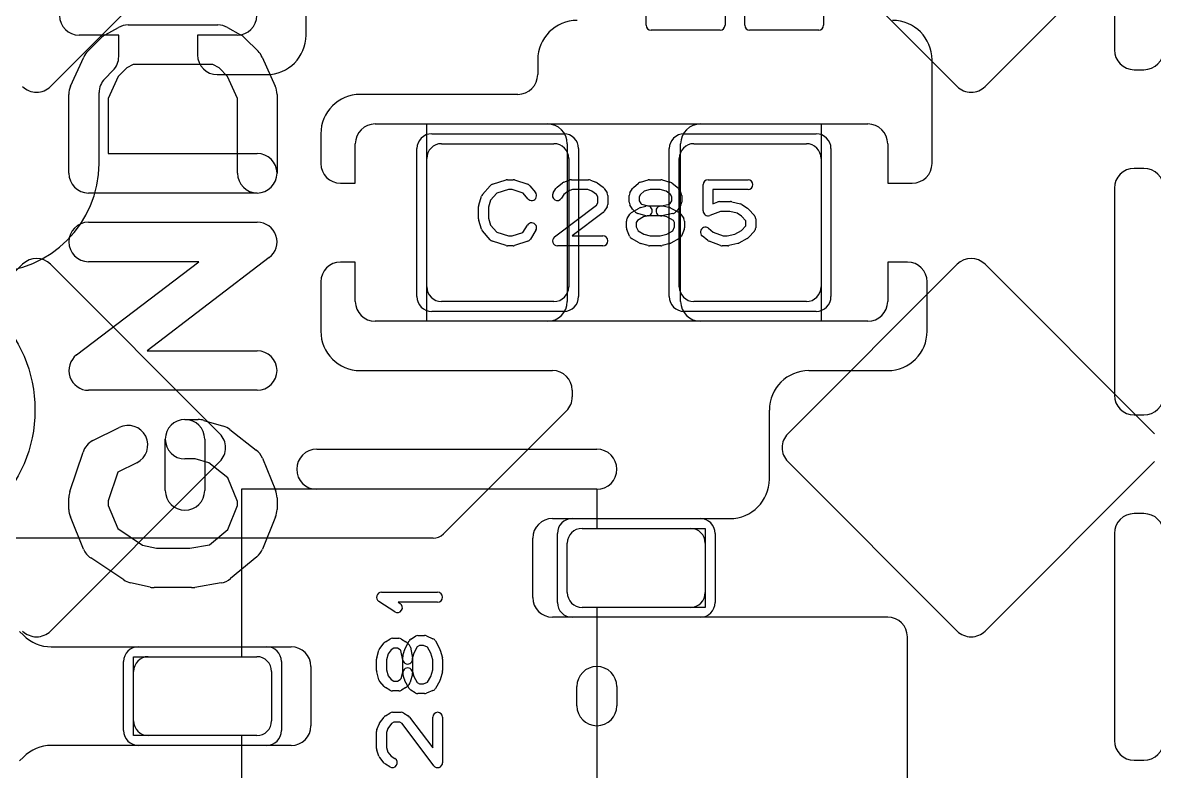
# Model space of a CAD drawing. Extents: x -1 to 20.9, y -0.5 to 20.
# Drawn here: x 5.19 to 10.93, y 4.07 to 7.86 of the extents above; entities that cross this region are included whole.
import ezdxf

# ---------------------------------------------------------------- set-up
doc = ezdxf.new("R2010")
doc.units = 0
for name, color, linetype in [('L1', 3, 'CONTINUOUS'), ('L4', 3, 'CONTINUOUS'), ('MetalMask-A', 176, 'CONTINUOUS'), ('PartsArea-A', 111, 'CONTINUOUS'), ('PartsSilk-A', 221, 'CONTINUOUS'), ('Resist-A', 2, 'CONTINUOUS'), ('Silk-A', 140, 'CONTINUOUS')]:
    doc.layers.add(name, color=color, linetype=linetype)

msp = doc.modelspace()

# ---------------------------------------------------------------- linework, layer by layer
at = {"layer": 'L1'}
for p, q in [((6.625, 7.8), (6.625, 8.72503)), ((10.725, 8.1), (10.725, 7.725)), ((5.675, 7.8), (5.475, 7.8)), ((5.675, 7.69142), (5.675, 7.8)), ((6.275, 7.8), (6.075, 7.8)), ((6.075, 7.8), (6.075, 7.7)), ((7.8, 7.675), (7.8, 7.6)), ((9.8, 7.15), (9.8, 7.675)), ((5.60429, 7.57929), (5.64571, 7.62071)), ((6.175, 7.6), (6.425, 7.6)), ((10.825, 7.625), (10.875, 7.625)), ((5.575, 7.15), (5.575, 7.50858)), ((7.7, 7.5), (6.9, 7.5)), ((6.975, 7.35), (7.85, 7.35)), ((8.625, 7.35), (9.475, 7.35)), ((6.7, 7.3), (6.7, 7.15)), ((6.875, 7.05), (6.875, 7.25)), ((7.3125, 7.25), (7.8825, 7.25)), ((7.95, 7.25), (7.95, 6.45)), ((8.525, 6.45), (8.525, 7.25)), ((8.5925, 7.25), (9.1625, 7.25)), ((9.575, 7.25), (9.575, 7.05)), ((7.2375, 6.525), (7.2375, 7.175)), ((7.9575, 7.175), (7.9575, 6.525)), ((8.5175, 6.525), (8.5175, 7.175)), ((9.2375, 7.175), (9.2375, 6.525)), ((10.875, 7.125), (10.825, 7.125)), ((6.8, 7.05), (6.875, 7.05)), ((9.575, 7.05), (9.7, 7.05)), ((10.725, 7.025), (10.725, 5.975)), ((6.875, 6.65), (6.8, 6.65)), ((6.875, 6.45), (6.875, 6.65)), ((9.675, 6.65), (9.575, 6.65)), ((9.575, 6.65), (9.575, 6.45)), ((6.7, 6.55), (6.7, 6.3)), ((9.775, 6.3), (9.775, 6.55)), ((7.8825, 6.45), (7.3125, 6.45)), ((9.1625, 6.45), (8.5925, 6.45)), ((7.85, 6.35), (6.975, 6.35)), ((9.475, 6.35), (8.625, 6.35)), ((6.9, 6.1), (7.875, 6.1)), ((9.175, 6.1), (9.575, 6.1)), ((7.975, 6), (7.975, 5.96642)), ((7.94571, 5.89571), (7.32196, 5.27196)), ((8.975, 5.55), (8.975, 5.9)), ((10.825, 5.875), (10.875, 5.875)), ((7.875, 5.35), (8.775, 5.35)), ((10.875, 5.375), (10.825, 5.375)), ((8.025, 5.3), (8.575, 5.3)), ((7.26895, 5.25), (3.41642, 5.25)), ((7.775, 4.95), (7.775, 5.25)), ((7.95, 4.975), (7.95, 5.225)), ((8.65, 5.225), (8.65, 4.975)), ((10.725, 5.275), (10.725, 4.225)), ((8.575, 4.9), (8.025, 4.9)), ((9.575, 4.85), (7.875, 4.85)), ((5.17196, 4.77804), (5.19142, 4.75858)), ((9.675, 1.65), (9.675, 4.75)), ((5.33284, 4.7), (6.55, 4.7)), ((5.825, 4.65), (6.375, 4.65)), ((6.65, 4.6), (6.65, 4.3)), ((5.75, 4.325), (5.75, 4.575)), ((6.45, 4.575), (6.45, 4.325)), ((6.375, 4.25), (5.825, 4.25)), ((6.55, 4.2), (5.33284, 4.2)), ((5.19142, 4.14142), (5.17196, 4.12196)), ((10.825, 4.125), (10.875, 4.125))]:
    msp.add_line(p, q, dxfattribs=at)
for centre, radius, start, end in [((5.475, 7.9), 0.1, 180, -90), ((6.275, 7.9), 0.1, -90, 0), ((8, 7.675), 0.2, 90, 180), ((9.6, 7.675), 0.2, 0, 90), ((6.425, 7.8), 0.2, -90, 0), ((6.175, 7.7), 0.1, 180, -90), ((10.825, 7.725), 0.1, 180, -90), ((10.875, 7.725), 0.1, -90, 0), ((5.575, 7.69142), 0.1, -45, 0), ((5.675, 7.50858), 0.1, 135, 180), ((7.7, 7.6), 0.1, -90, 0), ((6.9, 7.3), 0.2, 90, 180), ((6.975, 7.25), 0.1, 90, 180), ((7.85, 7.25), 0.1, 0, 90), ((8.625, 7.25), 0.1, 90, 180), ((9.475, 7.25), 0.1, 0, 90), ((7.3125, 7.175), 0.075, 90, 180), ((7.8825, 7.175), 0.075, 0, 90), ((8.5925, 7.175), 0.075, 90, 180), ((9.1625, 7.175), 0.075, 0, 90), ((5.025, 7.15), 0.55, -90, 0), ((6.8, 7.15), 0.1, 180, -90), ((9.7, 7.15), 0.1, -90, 0), ((10.825, 7.025), 0.1, 90, 180), ((10.875, 7.025), 0.1, 0, 90), ((6.8, 6.55), 0.1, 90, 180), ((9.675, 6.55), 0.1, 0, 90), ((7.3125, 6.525), 0.075, 180, -90), ((7.8825, 6.525), 0.075, -90, 0), ((8.5925, 6.525), 0.075, 180, -90), ((9.1625, 6.525), 0.075, -90, 0), ((6.975, 6.45), 0.1, 180, -90), ((7.85, 6.45), 0.1, -90, 0), ((8.625, 6.45), 0.1, 180, -90), ((9.475, 6.45), 0.1, -90, 0), ((6.9, 6.3), 0.2, 180, -90), ((9.575, 6.3), 0.2, -90, 0), ((7.875, 6), 0.1, 0, 90), ((9.175, 5.9), 0.2, 90, 180), ((10.825, 5.975), 0.1, 180, -90), ((10.875, 5.975), 0.1, -90, 0), ((7.875, 5.96642), 0.1, -45, 0), ((8.775, 5.55), 0.2, -90, 0), ((7.875, 5.25), 0.1, 90, 180), ((10.825, 5.275), 0.1, 90, 180), ((10.875, 5.275), 0.1, 0, 90), ((8.025, 5.225), 0.075, 90, 180), ((8.575, 5.225), 0.075, 0, 90), ((7.26895, 5.32497), 0.07497, -90, -45), ((7.875, 4.95), 0.1, 180, -90), ((8.025, 4.975), 0.075, 180, -90), ((8.575, 4.975), 0.075, -90, 0), ((9.575, 4.75), 0.1, 0, 90), ((5.33284, 4.9), 0.2, -135, -90), ((5.825, 4.575), 0.075, 90, 180), ((6.375, 4.575), 0.075, 0, 90), ((6.55, 4.6), 0.1, 0, 90), ((5.825, 4.325), 0.075, 180, -90), ((6.375, 4.325), 0.075, -90, 0), ((6.55, 4.3), 0.1, -90, 0), ((5.33284, 4), 0.2, 90, 135), ((10.825, 4.225), 0.1, 180, -90), ((10.875, 4.225), 0.1, -90, 0)]:
    msp.add_arc(centre, radius, start, end, dxfattribs=at)
at = {"layer": 'L4'}
for p, q in [((5.32904, 7.53991), (6.18762, 8.39849)), ((9.06904, 8.39849), (9.92762, 7.53991)), ((10.06904, 7.53991), (10.92762, 8.39849)), ((5.18763, 6.6385), (4.32904, 5.77991)), ((6.18762, 5.77992), (5.32903, 6.6385)), ((9.92763, 6.6385), (9.06904, 5.77991)), ((10.92762, 5.77992), (10.06903, 6.6385)), ((5.32904, 4.77991), (6.18762, 5.63849)), ((9.06904, 5.63849), (9.92762, 4.77991)), ((10.06904, 4.77991), (10.92762, 5.63849))]:
    msp.add_line(p, q, dxfattribs=at)
for centre, radius, start, end in [((5.25833, 7.61061), 0.09999, -135.004052, -44.995948), ((9.99833, 7.61061), 0.09999, -135.004052, -44.995948), ((5.25833, 6.5678), 0.09998, 45, 135), ((9.99833, 6.5678), 0.09998, 45, 135), ((6.11691, 5.7092), 0.10001, -45, 45.004051), ((9.13974, 5.7092), 0.09999, 134.995948, -134.995948), ((5.25833, 4.85061), 0.09999, -135.004052, -44.995948), ((9.99833, 4.85061), 0.09999, -135.004052, -44.995948)]:
    msp.add_arc(centre, radius, start, end, dxfattribs=at)
at = {"layer": 'MetalMask-A'}
for p, q in [((7.3125, 7.25), (7.8825, 7.25)), ((8.5925, 7.25), (9.1625, 7.25)), ((7.2375, 6.525), (7.2375, 7.175)), ((7.9575, 7.175), (7.9575, 6.525)), ((8.5175, 6.525), (8.5175, 7.175)), ((9.2375, 7.175), (9.2375, 6.525)), ((7.8825, 6.45), (7.3125, 6.45)), ((9.1625, 6.45), (8.5925, 6.45)), ((8.025, 5.3), (8.575, 5.3)), ((7.95, 4.975), (7.95, 5.225)), ((8.65, 5.225), (8.65, 4.975)), ((8.575, 4.9), (8.025, 4.9)), ((5.825, 4.65), (6.375, 4.65)), ((5.75, 4.325), (5.75, 4.575)), ((6.45, 4.575), (6.45, 4.325)), ((6.375, 4.25), (5.825, 4.25))]:
    msp.add_line(p, q, dxfattribs=at)
for centre, start, end in [((7.3125, 7.175), 90, 180), ((7.8825, 7.175), 0, 90), ((8.5925, 7.175), 90, 180), ((9.1625, 7.175), 0, 90), ((7.3125, 6.525), 180, -90), ((7.8825, 6.525), -90, 0), ((8.5925, 6.525), 180, -90), ((9.1625, 6.525), -90, 0), ((8.025, 5.225), 90, 180), ((8.575, 5.225), 0, 90), ((8.025, 4.975), 180, -90), ((8.575, 4.975), -90, 0), ((5.825, 4.575), 90, 180), ((6.375, 4.575), 0, 90), ((5.825, 4.325), 180, -90), ((6.375, 4.325), -90, 0)]:
    msp.add_arc(centre, 0.075, start, end, dxfattribs=at)
at = {"layer": 'PartsArea-A'}
for p, q in [((7.2375, 7.35), (9.2375, 7.35)), ((7.2375, 6.35), (7.2375, 7.35)), ((9.2375, 7.35), (9.2375, 6.35)), ((9.2375, 6.35), (7.2375, 6.35)), ((6.3, 4.65), (6.3, 5.5)), ((6.3, 5.5), (8.1, 5.5)), ((8.1, 5.5), (8.1, 5.3)), ((8.1, 5.3), (8.65, 5.3)), ((8.65, 5.3), (8.65, 4.9)), ((8.65, 4.9), (8.1, 4.9)), ((8.1, 4.9), (8.1, 4)), ((5.75, 4.25), (5.75, 4.65)), ((5.75, 4.65), (6.3, 4.65)), ((6.3, 4.25), (5.75, 4.25)), ((6.3, 3.4), (6.3, 4.25))]:
    msp.add_line(p, q, dxfattribs=at)
at = {"layer": 'PartsSilk-A'}
for p, q in [((5.60699, 7.80222), (5.67365, 7.83926)), ((5.72222, 7.85185), (6.17778, 7.85185)), ((6.22635, 7.83926), (6.29301, 7.80222)), ((5.51818, 7.71887), (5.58485, 7.78553)), ((6.31515, 7.78553), (6.38182, 7.71887)), ((5.43103, 7.54104), (5.4977, 7.68919)), ((5.74814, 7.65185), (5.71637, 7.6342)), ((6.15186, 7.65185), (5.74814, 7.65185)), ((6.18363, 7.6342), (6.15186, 7.65185)), ((6.4023, 7.68919), (6.46897, 7.54104)), ((5.67256, 7.5904), (5.62222, 7.47854)), ((5.71637, 7.6342), (5.67256, 7.5904)), ((6.22744, 7.5904), (6.18363, 7.6342)), ((6.27778, 7.47854), (6.22744, 7.5904)), ((5.42222, 7.1), (5.42222, 7.5)), ((5.62222, 7.47854), (5.62222, 7.2)), ((6.27778, 7.1), (6.27778, 7.47854)), ((6.47778, 7.5), (6.47778, 7.1)), ((5.62222, 7.2), (6.37778, 7.2)), ((7.57016, 7.04418), (7.6396, 7.0664)), ((7.64722, 7.06759), (7.675, 7.06759)), ((7.6829, 7.06631), (7.74957, 7.04409)), ((7.93313, 7.05497), (7.96368, 7.06608)), ((7.97222, 7.06759), (8.05833, 7.06759)), ((8.06761, 7.0658), (8.09539, 7.05469)), ((8.32091, 7.05552), (8.3598, 7.06663)), ((8.36667, 7.06759), (8.425, 7.06759)), ((8.43187, 7.06663), (8.47076, 7.05552)), ((8.66389, 7.06759), (8.86667, 7.06759)), ((7.52008, 6.99239), (7.55897, 7.03683)), ((7.65112, 7.01759), (7.59202, 6.99868)), ((7.67094, 7.01759), (7.65112, 7.01759)), ((7.72702, 6.9989), (7.67094, 7.01759)), ((7.76088, 7.03637), (7.78865, 7.00304)), ((7.8788, 7.00029), (7.89269, 7.02251)), ((7.89827, 7.02878), (7.92605, 7.051)), ((7.95408, 7.00939), (7.93283, 6.9924)), ((7.97662, 7.01759), (7.95408, 7.00939)), ((8.05352, 7.01759), (7.97662, 7.01759)), ((8.07393, 7.00943), (8.05352, 7.01759)), ((8.09804, 6.99189), (8.07393, 7.00943)), ((8.10081, 7.0517), (8.13137, 7.02948)), ((8.13787, 7.02251), (8.15176, 7.00029)), ((8.26769, 7.00029), (8.28158, 7.02251)), ((8.28617, 7.02795), (8.31117, 7.05017)), ((8.34013, 7.00901), (8.32207, 6.99296)), ((8.37017, 7.01759), (8.34013, 7.00901)), ((8.4215, 7.01759), (8.37017, 7.01759)), ((8.4522, 7.00882), (8.4215, 7.01759)), ((8.47273, 6.9924), (8.4522, 7.00882)), ((8.47951, 7.051), (8.50729, 7.02878)), ((8.51287, 7.02251), (8.52676, 7.00029)), ((8.63889, 6.90926), (8.63889, 7.04259)), ((8.86667, 7.01759), (8.68889, 7.01759)), ((8.68889, 7.01759), (8.68889, 6.94554)), ((6.37778, 7), (5.52222, 7)), ((7.50114, 6.93894), (7.51503, 6.98339)), ((7.56118, 6.96344), (7.55, 6.92766)), ((7.59202, 6.99868), (7.56118, 6.96344)), ((7.75023, 6.97104), (7.72702, 6.9989)), ((7.93283, 6.9924), (7.9212, 6.97379)), ((8.09793, 6.93756), (8.10556, 6.94976)), ((8.10556, 6.97987), (8.09804, 6.99189)), ((8.10556, 6.94976), (8.10556, 6.97987)), ((8.15556, 6.98704), (8.15556, 6.94259)), ((8.26389, 6.9537), (8.26389, 6.98704)), ((8.32207, 6.99296), (8.31389, 6.97987)), ((8.31389, 6.97987), (8.31389, 6.96087)), ((8.31389, 6.96087), (8.32247, 6.94715)), ((8.32247, 6.94715), (8.32682, 6.9428)), ((8.46824, 6.9434), (8.47198, 6.94715)), ((8.47198, 6.94715), (8.48056, 6.96087)), ((8.48056, 6.97987), (8.47273, 6.9924)), ((8.48056, 6.96087), (8.48056, 6.97987)), ((8.53056, 6.98704), (8.53056, 6.9537)), ((8.68889, 6.94554), (8.71332, 6.95484)), ((8.72222, 6.95648), (8.77778, 6.95648)), ((8.78384, 6.95573), (8.82828, 6.94462)), ((7.5, 6.86852), (7.5, 6.93148)), ((7.55, 6.92766), (7.55, 6.87234)), ((7.88497, 6.77739), (8.09793, 6.93756)), ((8.1317, 6.90039), (7.97483, 6.78241)), ((8.15176, 6.92934), (8.13787, 6.90712)), ((8.2538, 6.87066), (8.26769, 6.89288)), ((8.28158, 6.91823), (8.26769, 6.94045)), ((8.27649, 6.90134), (8.31538, 6.92356)), ((8.29621, 6.90269), (8.2851, 6.9138)), ((8.34912, 6.8851), (8.30745, 6.89621)), ((8.32134, 6.92601), (8.34912, 6.93342)), ((8.32682, 6.9428), (8.35884, 6.93426)), ((8.35884, 6.93426), (8.43611, 6.93426)), ((8.4201, 6.93377), (8.46824, 6.9434)), ((8.48546, 6.89586), (8.4299, 6.88475)), ((8.44255, 6.93342), (8.47033, 6.92601)), ((8.47565, 6.92391), (8.51732, 6.90169)), ((8.50935, 6.9138), (8.49824, 6.90269)), ((8.52676, 6.94045), (8.51287, 6.91823)), ((8.52676, 6.89287), (8.54064, 6.87065)), ((8.72682, 6.90648), (8.67279, 6.8859)), ((8.7747, 6.90648), (8.72682, 6.90648)), ((8.81196, 6.89717), (8.7747, 6.90648)), ((8.83362, 6.88273), (8.81196, 6.89717)), ((8.83609, 6.94117), (8.86387, 6.92265)), ((8.86843, 6.91875), (8.89899, 6.88542)), ((5.52222, 6.85185), (6.37778, 6.85185)), ((7.51503, 6.81661), (7.50114, 6.86106)), ((7.55, 6.87234), (7.56118, 6.83656)), ((7.56118, 6.83656), (7.59202, 6.80132)), ((7.72523, 6.8005), (7.74824, 6.83732)), ((8.25, 6.82407), (8.25, 6.85741)), ((8.30675, 6.86104), (8.3, 6.85024)), ((8.3, 6.85024), (8.3, 6.82907)), ((8.33736, 6.87853), (8.30675, 6.86104)), ((8.362, 6.8851), (8.33736, 6.87853)), ((8.43283, 6.88426), (8.35556, 6.88426)), ((8.45467, 6.87844), (8.43283, 6.88426)), ((8.4879, 6.86072), (8.45467, 6.87844)), ((8.49444, 6.85024), (8.4879, 6.86072)), ((8.49444, 6.82907), (8.49444, 6.85024)), ((8.54444, 6.85741), (8.54444, 6.82407)), ((8.85556, 6.85879), (8.83362, 6.88273)), ((8.83446, 6.81079), (8.85556, 6.8338)), ((8.85556, 6.8338), (8.85556, 6.85879)), ((8.90556, 6.86852), (8.90556, 6.82407)), ((7.55897, 6.76317), (7.52008, 6.80761)), ((7.59202, 6.80132), (7.65112, 6.78241)), ((7.65112, 6.78241), (7.67094, 6.78241)), ((7.67094, 6.78241), (7.72523, 6.8005)), ((7.79064, 6.81082), (7.76287, 6.76638)), ((7.97483, 6.78241), (8.13056, 6.78241)), ((8.26581, 6.78112), (8.25192, 6.81445)), ((8.3, 6.82907), (8.30869, 6.80822)), ((8.30869, 6.80822), (8.33756, 6.79173)), ((8.33756, 6.79173), (8.37017, 6.78241)), ((8.37017, 6.78241), (8.4215, 6.78241)), ((8.4215, 6.78241), (8.45447, 6.79183)), ((8.45447, 6.79183), (8.48592, 6.8086)), ((8.48592, 6.8086), (8.49444, 6.82907)), ((8.54252, 6.81446), (8.52864, 6.78113)), ((8.66216, 6.76011), (8.63438, 6.78233)), ((8.66562, 6.82137), (8.69034, 6.8016)), ((8.69034, 6.8016), (8.74071, 6.78241)), ((8.74071, 6.78241), (8.76081, 6.78241)), ((8.76081, 6.78241), (8.79928, 6.79203)), ((8.79928, 6.79203), (8.83446, 6.81079)), ((8.89899, 6.80717), (8.86843, 6.77384)), ((7.6396, 6.7336), (7.57016, 6.75582)), ((7.675, 6.73241), (7.64722, 6.73241)), ((7.74957, 6.75591), (7.6829, 6.73369)), ((8.13056, 6.73241), (7.9, 6.73241)), ((8.31538, 6.74681), (8.27649, 6.76903)), ((8.3598, 6.73337), (8.32091, 6.74448)), ((8.425, 6.73241), (8.36667, 6.73241)), ((8.47076, 6.74448), (8.43187, 6.73337)), ((8.51732, 6.76868), (8.47565, 6.74646)), ((8.72721, 6.73405), (8.66888, 6.75627)), ((8.76389, 6.73241), (8.73611, 6.73241)), ((8.81439, 6.74427), (8.76995, 6.73316)), ((8.86176, 6.76868), (8.82009, 6.74646)), ((6.43838, 6.67231), (5.81848, 6.2)), ((5.46162, 6.17954), (6.08152, 6.65185)), ((6.08152, 6.65185), (5.52222, 6.65185)), ((5.81848, 6.2), (6.37778, 6.2)), ((6.37778, 6), (5.52222, 6)), ((5.54417, 5.745), (5.6775, 5.81166)), ((6.01111, 5.85185), (6.07778, 5.85185)), ((6.10619, 5.84773), (6.20619, 5.8181)), ((6.23917, 5.80116), (6.3725, 5.69746)), ((5.91111, 5.49259), (5.91111, 5.75185)), ((6.11111, 5.75185), (6.11111, 5.49259)), ((5.42735, 5.48718), (5.49402, 5.68718)), ((6.67938, 5.7016), (8.1, 5.7016)), ((5.76694, 5.63278), (5.67066, 5.58464)), ((6.06328, 5.65185), (6.01111, 5.65185)), ((6.13128, 5.6317), (6.06328, 5.65185)), ((6.22866, 5.55596), (6.13128, 5.6317)), ((6.40366, 5.65639), (6.47033, 5.49343)), ((5.67066, 5.58464), (5.62222, 5.43933)), ((6.27778, 5.4359), (6.22866, 5.55596)), ((5.42222, 5.3963), (5.42222, 5.45556)), ((6.47778, 5.45556), (6.47778, 5.3963)), ((8.1, 5.4984), (6.67938, 5.4984)), ((5.62222, 5.43933), (5.62222, 5.41596)), ((5.62222, 5.41596), (5.66985, 5.29954)), ((6.22798, 5.29422), (6.27778, 5.41596)), ((6.27778, 5.41596), (6.27778, 5.4359)), ((5.49634, 5.19547), (5.42967, 5.35844)), ((6.47033, 5.35844), (6.40366, 5.19547)), ((5.66985, 5.29954), (5.79549, 5.21579)), ((6.13459, 5.2164), (6.22798, 5.29422)), ((5.79549, 5.21579), (5.86654, 5.2)), ((5.86654, 5.2), (6.03616, 5.2)), ((6.03616, 5.2), (6.13459, 5.2164)), ((5.70009, 5.03901), (5.53342, 5.15012)), ((6.37513, 5.15651), (6.2418, 5.0454)), ((5.83387, 5.00238), (5.73387, 5.0246)), ((6.04444, 5), (5.85556, 5)), ((6.19422, 5.02358), (6.06088, 5.00136)), ((7.00741, 4.97639), (7.29259, 4.97639)), ((7.0753, 4.87763), (6.99382, 4.93041)), ((7.29259, 4.92639), (7.09199, 4.92639)), ((7.09199, 4.92639), (7.10248, 4.91959)), ((6.999, 4.69201), (7.02122, 4.71979)), ((7.02749, 4.72537), (7.04971, 4.73926)), ((7.06296, 4.74306), (7.0963, 4.74306)), ((7.10955, 4.73926), (7.13177, 4.72537)), ((7.12609, 4.68815), (7.14831, 4.72982)), ((7.1362, 4.72185), (7.14731, 4.71074)), ((7.15713, 4.73926), (7.17935, 4.75314)), ((7.19976, 4.70694), (7.18928, 4.7004)), ((7.19259, 4.75694), (7.22593, 4.75694)), ((7.22093, 4.70694), (7.19976, 4.70694)), ((7.2414, 4.69842), (7.22093, 4.70694)), ((7.23554, 4.75502), (7.26887, 4.74114)), ((7.28132, 4.72982), (7.30354, 4.68815)), ((6.98337, 4.64437), (6.99448, 4.68326)), ((7.04118, 4.6647), (7.03241, 4.634)), ((7.0576, 4.68523), (7.04118, 4.6647)), ((7.07013, 4.69306), (7.0576, 4.68523)), ((7.08913, 4.69306), (7.07013, 4.69306)), ((7.10285, 4.68448), (7.08913, 4.69306)), ((7.1066, 4.68074), (7.10285, 4.68448)), ((7.11623, 4.6326), (7.1066, 4.68074)), ((7.11658, 4.65505), (7.12399, 4.68283)), ((7.15414, 4.69796), (7.16525, 4.6424)), ((7.17156, 4.66717), (7.16574, 4.64533)), ((7.18928, 4.7004), (7.17156, 4.66717)), ((7.25817, 4.66697), (7.2414, 4.69842)), ((7.26759, 4.634), (7.25817, 4.66697)), ((7.30552, 4.68326), (7.31663, 4.64437)), ((6.98241, 4.57917), (6.98241, 4.6375)), ((7.03241, 4.634), (7.03241, 4.58267)), ((7.11574, 4.57134), (7.11574, 4.64861)), ((7.16574, 4.64533), (7.16574, 4.56806)), ((7.26759, 4.58267), (7.26759, 4.634)), ((7.31759, 4.6375), (7.31759, 4.57917)), ((6.99448, 4.53341), (6.98337, 4.5723)), ((7.03241, 4.58267), (7.04099, 4.55263)), ((7.04099, 4.55263), (7.05704, 4.53457)), ((7.08913, 4.52639), (7.10285, 4.53497)), ((7.10285, 4.53497), (7.1072, 4.53932)), ((7.1072, 4.53932), (7.11574, 4.57134)), ((7.12399, 4.53384), (7.11658, 4.56162)), ((7.1649, 4.56162), (7.15379, 4.51995)), ((7.1649, 4.5745), (7.17147, 4.54986)), ((7.17147, 4.54986), (7.18896, 4.51925)), ((7.24178, 4.52119), (7.25827, 4.55006)), ((7.25827, 4.55006), (7.26759, 4.58267)), ((7.31663, 4.5723), (7.30552, 4.53341)), ((7.02205, 4.49867), (6.99983, 4.52367)), ((7.04971, 4.48019), (7.02749, 4.49408)), ((7.05704, 4.53457), (7.07013, 4.52639)), ((7.07013, 4.52639), (7.08913, 4.52639)), ((7.13177, 4.49408), (7.10955, 4.48019)), ((7.14866, 4.48899), (7.12644, 4.52788)), ((7.14731, 4.50871), (7.1362, 4.4976)), ((7.17934, 4.4663), (7.15712, 4.48019)), ((7.18896, 4.51925), (7.19976, 4.5125)), ((7.19976, 4.5125), (7.22093, 4.5125)), ((7.22093, 4.5125), (7.24178, 4.52119)), ((7.26888, 4.47831), (7.23555, 4.46442)), ((7.30319, 4.52788), (7.28097, 4.48899)), ((7.9984, 4.4016), (7.9984, 4.4984)), ((8.2016, 4.4984), (8.2016, 4.4016)), ((7.0963, 4.47639), (7.06296, 4.47639)), ((7.22593, 4.4625), (7.19259, 4.4625)), ((7.02749, 4.35037), (7.04971, 4.36426)), ((7.06296, 4.36806), (7.10741, 4.36806)), ((7.12066, 4.36426), (7.14288, 4.35037)), ((6.9842, 4.28011), (6.99531, 4.30789)), ((6.9983, 4.31331), (7.02052, 4.34387)), ((7.05811, 4.31054), (7.04057, 4.28643)), ((7.07013, 4.31806), (7.05811, 4.31054)), ((7.10024, 4.31806), (7.07013, 4.31806)), ((7.11244, 4.31043), (7.10024, 4.31806)), ((7.27261, 4.09747), (7.11244, 4.31043)), ((7.14961, 4.3442), (7.26759, 4.18733)), ((7.26759, 4.18733), (7.26759, 4.34306)), ((7.31759, 4.34306), (7.31759, 4.1125)), ((6.98241, 4.18472), (6.98241, 4.27083)), ((7.04057, 4.28643), (7.03241, 4.26602)), ((7.03241, 4.26602), (7.03241, 4.18912)), ((6.99503, 4.14563), (6.98392, 4.17618)), ((7.02122, 4.11077), (6.999, 4.13855)), ((7.03241, 4.18912), (7.04061, 4.16658)), ((7.04061, 4.16658), (7.0576, 4.14533)), ((7.0576, 4.14533), (7.07621, 4.1337)), ((7.04971, 4.0913), (7.02749, 4.10519))]:
    msp.add_line(p, q, dxfattribs=at)
for centre, radius, start, end in [((5.72222, 7.75185), 0.1, 90, 119.058983), ((6.17778, 7.75185), 0.1, 60.940944, 90), ((5.65556, 7.71481), 0.1, 119.059056, 134.995703), ((6.24444, 7.71481), 0.1, 45.004051, 60.941017), ((5.58889, 7.64815), 0.1, 134.995949, 155.771451), ((6.31111, 7.64815), 0.1, 24.230097, 45.004297), ((5.52222, 7.5), 0.1, 155.769903, 180), ((6.37778, 7.5), 0.1, 0, 24.228549), ((6.37778, 7.1), 0.1, -90, 90), ((5.52222, 7.1), 0.1, 180, -90), ((6.37778, 7.1), 0.1, 180, 0), ((7.64722, 7.04259), 0.025, 90, 107.746418), ((7.675, 7.04259), 0.025, 71.579545, 90), ((7.97222, 7.04259), 0.025, 90, 109.984612), ((8.05833, 7.04259), 0.025, 68.207103, 90), ((8.36667, 7.04259), 0.025, 90, 105.948544), ((8.425, 7.04259), 0.025, 74.051456, 90), ((8.66389, 7.04259), 0.025, 90, 180), ((8.86667, 7.04259), 0.025, -90, 90), ((7.57778, 7.02037), 0.025, 107.746418, 138.811918), ((7.74167, 7.02037), 0.025, 39.790899, 71.579545), ((7.76944, 6.98704), 0.025, -140.209101, 39.800498), ((7.91389, 7.00926), 0.025, 128.666967, 147.989981), ((7.94167, 7.03148), 0.025, 109.97919, 128.654777), ((8.08611, 7.03148), 0.025, 53.982737, 68.202147), ((8.11667, 7.00926), 0.025, 32.005383, 53.979316), ((8.30278, 7.00926), 0.025, 131.627831, 147.994617), ((8.32778, 7.03148), 0.025, 105.948544, 131.62783), ((8.46389, 7.03148), 0.025, 51.333033, 74.051456), ((8.49167, 7.00926), 0.025, 32.005383, 51.333033), ((7.53889, 6.97593), 0.025, 138.811918, 162.637772), ((7.9, 6.98704), 0.025, 147.994617, -32.010019), ((8.13056, 6.98704), 0.025, 0, 32.010019), ((8.28889, 6.98704), 0.025, 147.994617, 180), ((8.28889, 6.9537), 0.025, 180, -147.994617), ((8.50556, 6.98704), 0.025, 0, 32.005383), ((8.50556, 6.9537), 0.025, -32.005383, 0), ((8.72222, 6.93148), 0.025, 90, 110.853641), ((8.77778, 6.93148), 0.025, 75.969316, 90), ((7.525, 6.93148), 0.025, 162.637772, 180), ((8.11667, 6.92037), 0.025, -53.047603, -32.010019), ((8.13056, 6.94259), 0.025, -32.005383, 0), ((8.28889, 6.87963), 0.025, 119.733511, 147.989981), ((8.30278, 6.93148), 0.025, -147.994617, -135), ((8.31389, 6.92037), 0.025, -135, -104.925513), ((8.32778, 6.90185), 0.025, 104.925513, 119.741708), ((8.35556, 6.90926), 0.025, -75.074487, 104.935268), ((8.425, 6.90926), 0.025, 101.305437, -78.692051), ((8.43611, 6.90926), 0.025, 75.074487, 90), ((8.46389, 6.90185), 0.025, 61.938299, 75.064732), ((8.48056, 6.92037), 0.025, -78.694563, -45), ((8.49167, 6.93148), 0.025, -45, -32.005383), ((8.50556, 6.87963), 0.025, 31.985944, 61.931795), ((8.66389, 6.90926), 0.025, 180, -69.143502), ((8.82222, 6.92037), 0.025, 56.303576, 75.963757), ((8.85, 6.90185), 0.025, 42.5203, 56.309933), ((5.52222, 6.75185), 0.1, 90, -90), ((6.37778, 6.75185), 0.1, -52.69692, 90), ((7.525, 6.86852), 0.025, 180, -162.637772), ((7.76944, 6.82407), 0.025, -32.005383, 147.999253), ((8.275, 6.85741), 0.025, 147.994617, 180), ((8.35556, 6.90926), 0.025, -104.925513, -90), ((8.51944, 6.85741), 0.025, 0, 31.991474), ((8.88056, 6.86852), 0.025, 0, 42.517452), ((7.53889, 6.82407), 0.025, -162.637772, -138.811918), ((7.9, 6.75741), 0.025, 126.952397, -90), ((8.13056, 6.75741), 0.025, -90, 90), ((8.275, 6.82407), 0.025, 180, -157.376473), ((8.28889, 6.79074), 0.025, -157.373085, -119.741708), ((8.50556, 6.79074), 0.025, -61.938299, -22.608878), ((8.51944, 6.82407), 0.025, -22.605762, 0), ((8.65, 6.80185), 0.025, 51.333033, -128.654777), ((8.85, 6.79074), 0.025, -61.938299, -42.517452), ((8.88056, 6.82407), 0.025, -42.5203, 0), ((7.57778, 6.77963), 0.025, -138.811918, -107.746418), ((7.64722, 6.75741), 0.025, -107.746418, -90), ((7.675, 6.75741), 0.025, -90, -71.579545), ((7.74167, 6.77963), 0.025, -71.579545, -32.005383), ((8.32778, 6.76852), 0.025, -119.733511, -105.94345), ((8.36667, 6.75741), 0.025, -105.948544, -90), ((8.425, 6.75741), 0.025, -90, -74.05655), ((8.46389, 6.76852), 0.025, -74.051456, -61.931795), ((8.67778, 6.77963), 0.025, -128.666967, -110.853641), ((8.73611, 6.75741), 0.025, -110.856498, -90), ((8.76389, 6.75741), 0.025, -90, -75.963757), ((8.80833, 6.76852), 0.025, -75.969316, -61.931795), ((6.37778, 6.1), 0.1, -90, 90), ((5.52222, 6.1), 0.1, 127.30308, -90), ((5.72222, 5.72222), 0.1, -63.434949, 116.563332), ((6.01111, 5.75185), 0.1, 90, -90), ((6.01111, 5.75185), 0.1, 0, 180), ((6.07778, 5.75185), 0.1, 73.495028, 90), ((6.17778, 5.72222), 0.1, 52.128534, 73.495028), ((5.58889, 5.65556), 0.1, 116.565051, 161.566863), ((6.31111, 5.61852), 0.1, 22.253604, 52.128534), ((6.67938, 5.6), 0.1016, 90, -90), ((8.1, 5.6), 0.1016, -90, 90), ((5.52222, 5.45556), 0.1, 161.566863, 180), ((6.01111, 5.49259), 0.1, 180, 0), ((6.37778, 5.45556), 0.1, 0, 22.253604), ((5.52222, 5.3963), 0.1, 180, -157.751699), ((6.37778, 5.3963), 0.1, -22.2483, 0), ((5.58889, 5.23333), 0.1, -157.7517, -123.688478), ((6.31111, 5.23333), 0.1, -50.192962, -22.248301), ((5.75556, 5.12222), 0.1, -123.688478, -102.526943), ((5.85556, 5.1), 0.1, -102.526943, -90), ((6.04444, 5.1), 0.1, -90, -80.537678), ((6.17778, 5.12222), 0.1, -80.537678, -50.192962), ((7.00741, 4.95139), 0.025, 90, -122.933807), ((7.29259, 4.95139), 0.025, -90, 90), ((7.08889, 4.89861), 0.025, -122.933543, 57.066193), ((7.04074, 4.70417), 0.025, 122.005383, 141.333033), ((7.06296, 4.71806), 0.025, 90, 122.005383), ((7.0963, 4.71806), 0.025, 57.994617, 90), ((7.11852, 4.70417), 0.025, 45, 57.994617), ((7.12963, 4.69306), 0.025, 11.305437, 45), ((7.17037, 4.71806), 0.025, 121.985944, 151.931795), ((7.19259, 4.73194), 0.025, 90, 121.991474), ((7.22593, 4.73194), 0.025, 67.394238, 90), ((7.25926, 4.71806), 0.025, 28.061701, 67.391122), ((7.01852, 4.67639), 0.025, 141.333033, 164.051456), ((7.14074, 4.64861), 0.025, 165.074487, 180), ((7.14815, 4.67639), 0.025, 151.938299, 165.064732), ((7.28148, 4.67639), 0.025, 15.948544, 28.068205), ((7.00741, 4.6375), 0.025, 164.051456, 180), ((7.14074, 4.56806), 0.025, 14.925513, -165.064732), ((7.14074, 4.6375), 0.025, -168.694563, 11.307949), ((7.29259, 4.6375), 0.025, 0, 15.94345), ((8.1, 4.4984), 0.1016, 0, 180), ((7.00741, 4.57917), 0.025, 180, -164.051456), ((7.14074, 4.56806), 0.025, -14.925513, 0), ((7.29259, 4.57917), 0.025, -15.948544, 0), ((7.01852, 4.54028), 0.025, -164.051456, -138.37217), ((7.04074, 4.51528), 0.025, -138.372169, -122.005383), ((7.06296, 4.50139), 0.025, -122.005383, -90), ((7.0963, 4.50139), 0.025, -90, -57.994617), ((7.14815, 4.54028), 0.025, -165.074487, -150.258292), ((7.11852, 4.51528), 0.025, -57.994617, -45), ((7.12963, 4.52639), 0.025, -45, -14.925513), ((7.17037, 4.50139), 0.025, -150.266489, -122.010019), ((7.25926, 4.50139), 0.025, -67.373085, -29.741708), ((7.28148, 4.54028), 0.025, -29.733511, -15.94345), ((7.19259, 4.4875), 0.025, -122.005383, -90), ((7.22593, 4.4875), 0.025, -90, -67.376473), ((7.06296, 4.34306), 0.025, 90, 122.010019), ((7.10741, 4.34306), 0.025, 57.994617, 90), ((7.29259, 4.34306), 0.025, 0, 180), ((8.1, 4.4016), 0.1016, 180, 0), ((7.01852, 4.29861), 0.025, 143.982737, 158.202147), ((7.04074, 4.32917), 0.025, 122.005383, 143.979316), ((7.12963, 4.32917), 0.025, 36.952397, 57.989981), ((7.00741, 4.27083), 0.025, 158.207103, 180), ((7.00741, 4.18472), 0.025, 180, -160.015388), ((7.01852, 4.15417), 0.025, -160.02081, -141.345223), ((7.06296, 4.1125), 0.025, -122.005383, 57.989981), ((7.04074, 4.12639), 0.025, -141.333033, -122.010019), ((7.29259, 4.1125), 0.025, -143.047603, 0)]:
    msp.add_arc(centre, radius, start, end, dxfattribs=at)
at = {"layer": 'Resist-A'}
for p, q in [((8.35, 7.85), (8.35, 8.25)), ((8.75, 8.25), (8.75, 7.85)), ((8.85, 7.85), (8.85, 8.25)), ((9.25, 8.25), (9.25, 7.85)), ((8.725, 7.825), (8.375, 7.825)), ((9.225, 7.825), (8.875, 7.825)), ((7.2625, 7.3), (7.9325, 7.3)), ((8.5425, 7.3), (9.2125, 7.3)), ((7.1875, 6.475), (7.1875, 7.225)), ((8.0075, 7.225), (8.0075, 6.475)), ((8.4675, 6.475), (8.4675, 7.225)), ((9.2875, 7.225), (9.2875, 6.475)), ((7.9325, 6.4), (7.2625, 6.4)), ((9.2125, 6.4), (8.5425, 6.4)), ((7.975, 5.35), (8.625, 5.35)), ((7.9, 4.925), (7.9, 5.275)), ((8.7, 5.275), (8.7, 4.925)), ((8.625, 4.85), (7.975, 4.85)), ((5.775, 4.7), (6.425, 4.7)), ((5.7, 4.275), (5.7, 4.625)), ((6.5, 4.625), (6.5, 4.275)), ((6.425, 4.2), (5.775, 4.2))]:
    msp.add_line(p, q, dxfattribs=at)
msp.add_circle((4.55, 5.9), 0.7, dxfattribs=at)
for centre, radius, start, end in [((8.375, 7.85), 0.025, 180, -90), ((8.725, 7.85), 0.025, -90, 0), ((8.875, 7.85), 0.025, 180, -90), ((9.225, 7.85), 0.025, -90, 0), ((7.2625, 7.225), 0.075, 90, 180), ((7.9325, 7.225), 0.075, 0, 90), ((8.5425, 7.225), 0.075, 90, 180), ((9.2125, 7.225), 0.075, 0, 90), ((7.2625, 6.475), 0.075, 180, -90), ((7.9325, 6.475), 0.075, -90, 0), ((8.5425, 6.475), 0.075, 180, -90), ((9.2125, 6.475), 0.075, -90, 0), ((7.975, 5.275), 0.075, 90, 180), ((8.625, 5.275), 0.075, 0, 90), ((7.975, 4.925), 0.075, 180, -90), ((8.625, 4.925), 0.075, -90, 0), ((5.775, 4.625), 0.075, 90, 180), ((6.425, 4.625), 0.075, 0, 90), ((5.775, 4.275), 0.075, 180, -90), ((6.425, 4.275), 0.075, -90, 0)]:
    msp.add_arc(centre, radius, start, end, dxfattribs=at)
at = {"layer": 'Silk-A'}
for p, q in [((5.60699, 7.80222), (5.67365, 7.83926)), ((5.72222, 7.85185), (6.17778, 7.85185)), ((6.22635, 7.83926), (6.29301, 7.80222)), ((5.51818, 7.71887), (5.58485, 7.78553)), ((6.31515, 7.78553), (6.38182, 7.71887)), ((5.43103, 7.54104), (5.4977, 7.68919)), ((5.74814, 7.65185), (5.71637, 7.6342)), ((6.15186, 7.65185), (5.74814, 7.65185)), ((6.18363, 7.6342), (6.15186, 7.65185)), ((6.4023, 7.68919), (6.46897, 7.54104)), ((5.67256, 7.5904), (5.62222, 7.47854)), ((5.71637, 7.6342), (5.67256, 7.5904)), ((6.22744, 7.5904), (6.18363, 7.6342)), ((6.27778, 7.47854), (6.22744, 7.5904)), ((5.42222, 7.1), (5.42222, 7.5)), ((5.62222, 7.47854), (5.62222, 7.2)), ((6.27778, 7.1), (6.27778, 7.47854)), ((6.47778, 7.5), (6.47778, 7.1)), ((5.62222, 7.2), (6.37778, 7.2)), ((6.37778, 7), (5.52222, 7)), ((5.52222, 6.85185), (6.37778, 6.85185)), ((6.43838, 6.67231), (5.81848, 6.2)), ((5.46162, 6.17954), (6.08152, 6.65185)), ((6.08152, 6.65185), (5.52222, 6.65185)), ((5.81848, 6.2), (6.37778, 6.2)), ((6.37778, 6), (5.52222, 6)), ((5.54417, 5.745), (5.6775, 5.81166)), ((6.01111, 5.85185), (6.07778, 5.85185)), ((6.10619, 5.84773), (6.20619, 5.8181)), ((6.23917, 5.80116), (6.3725, 5.69746)), ((5.91111, 5.49259), (5.91111, 5.75185)), ((6.11111, 5.75185), (6.11111, 5.49259)), ((5.42735, 5.48718), (5.49402, 5.68718)), ((6.67938, 5.7016), (8.1, 5.7016)), ((5.76694, 5.63278), (5.67066, 5.58464)), ((6.06328, 5.65185), (6.01111, 5.65185)), ((6.13128, 5.6317), (6.06328, 5.65185)), ((6.22866, 5.55596), (6.13128, 5.6317)), ((6.40366, 5.65639), (6.47033, 5.49343)), ((5.67066, 5.58464), (5.62222, 5.43933)), ((6.27778, 5.4359), (6.22866, 5.55596)), ((5.42222, 5.3963), (5.42222, 5.45556)), ((6.47778, 5.45556), (6.47778, 5.3963)), ((8.1, 5.4984), (6.67938, 5.4984)), ((5.62222, 5.43933), (5.62222, 5.41596)), ((5.62222, 5.41596), (5.66985, 5.29954)), ((6.22798, 5.29422), (6.27778, 5.41596)), ((6.27778, 5.41596), (6.27778, 5.4359)), ((5.49634, 5.19547), (5.42967, 5.35844)), ((6.47033, 5.35844), (6.40366, 5.19547)), ((5.66985, 5.29954), (5.79549, 5.21579)), ((6.13459, 5.2164), (6.22798, 5.29422)), ((5.79549, 5.21579), (5.86654, 5.2)), ((5.86654, 5.2), (6.03616, 5.2)), ((6.03616, 5.2), (6.13459, 5.2164)), ((5.70009, 5.03901), (5.53342, 5.15012)), ((6.37513, 5.15651), (6.2418, 5.0454)), ((5.83387, 5.00238), (5.73387, 5.0246)), ((6.04444, 5), (5.85556, 5)), ((6.19422, 5.02358), (6.06088, 5.00136)), ((7.9984, 4.4016), (7.9984, 4.4984)), ((8.2016, 4.4984), (8.2016, 4.4016))]:
    msp.add_line(p, q, dxfattribs=at)
for centre, radius, start, end in [((5.72222, 7.75185), 0.1, 90, 119.058983), ((6.17778, 7.75185), 0.1, 60.940944, 90), ((5.65556, 7.71481), 0.1, 119.059056, 134.995703), ((6.24444, 7.71481), 0.1, 45.004051, 60.941017), ((5.58889, 7.64815), 0.1, 134.995949, 155.771451), ((6.31111, 7.64815), 0.1, 24.230097, 45.004297), ((5.52222, 7.5), 0.1, 155.769903, 180), ((6.37778, 7.5), 0.1, 0, 24.228549), ((6.37778, 7.1), 0.1, -90, 90), ((5.52222, 7.1), 0.1, 180, -90), ((6.37778, 7.1), 0.1, 180, 0), ((5.52222, 6.75185), 0.1, 90, -90), ((6.37778, 6.75185), 0.1, -52.69692, 90), ((6.37778, 6.1), 0.1, -90, 90), ((5.52222, 6.1), 0.1, 127.30308, -90), ((5.72222, 5.72222), 0.1, -63.434949, 116.563332), ((6.01111, 5.75185), 0.1, 90, -90), ((6.01111, 5.75185), 0.1, 0, 180), ((6.07778, 5.75185), 0.1, 73.495028, 90), ((6.17778, 5.72222), 0.1, 52.128534, 73.495028), ((5.58889, 5.65556), 0.1, 116.565051, 161.566863), ((6.31111, 5.61852), 0.1, 22.253604, 52.128534), ((6.67938, 5.6), 0.1016, 90, -90), ((8.1, 5.6), 0.1016, -90, 90), ((5.52222, 5.45556), 0.1, 161.566863, 180), ((6.01111, 5.49259), 0.1, 180, 0), ((6.37778, 5.45556), 0.1, 0, 22.253604), ((5.52222, 5.3963), 0.1, 180, -157.751699), ((6.37778, 5.3963), 0.1, -22.2483, 0), ((5.58889, 5.23333), 0.1, -157.7517, -123.688478), ((6.31111, 5.23333), 0.1, -50.192962, -22.248301), ((5.75556, 5.12222), 0.1, -123.688478, -102.526943), ((5.85556, 5.1), 0.1, -102.526943, -90), ((6.04444, 5.1), 0.1, -90, -80.537678), ((6.17778, 5.12222), 0.1, -80.537678, -50.192962), ((8.1, 4.4984), 0.1016, 0, 180), ((8.1, 4.4016), 0.1016, 180, 0)]:
    msp.add_arc(centre, radius, start, end, dxfattribs=at)

doc.saveas('drawing.dxf')
